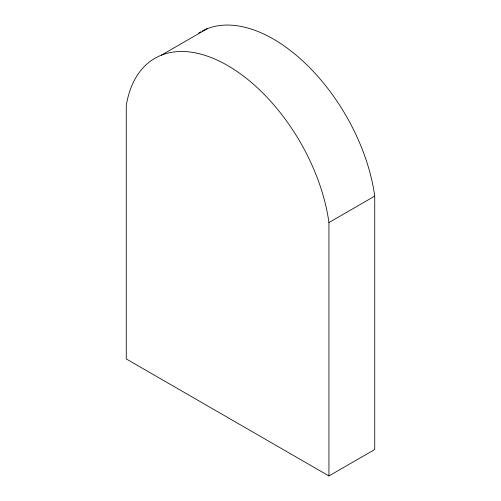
<?xml version="1.0" encoding="UTF-8"?>
<svg xmlns="http://www.w3.org/2000/svg" width="501" height="501" viewBox="0 0 501 501"><rect width="100%" height="100%" fill="white"/><g stroke="black" fill="none" stroke-linecap="round" stroke-linejoin="round"><path stroke-width="0.75" d="M161.36 55.179L207.157 28.739M374.735 196.11L374.735 449.51L328.938 475.95L328.938 222.55L374.735 196.11A145.434 83.968 60 0 0 305.491 63.527A145.434 83.968 60 0 0 202.179 31.037M328.938 475.95L126.265 358.935L126.265 105.536A145.434 83.968 60 0 1 227.604 65.506A145.434 83.968 60 0 1 328.938 222.55M198.784 33.016A145.434 83.968 60 0 1 200.801 31.795"/></g></svg>
